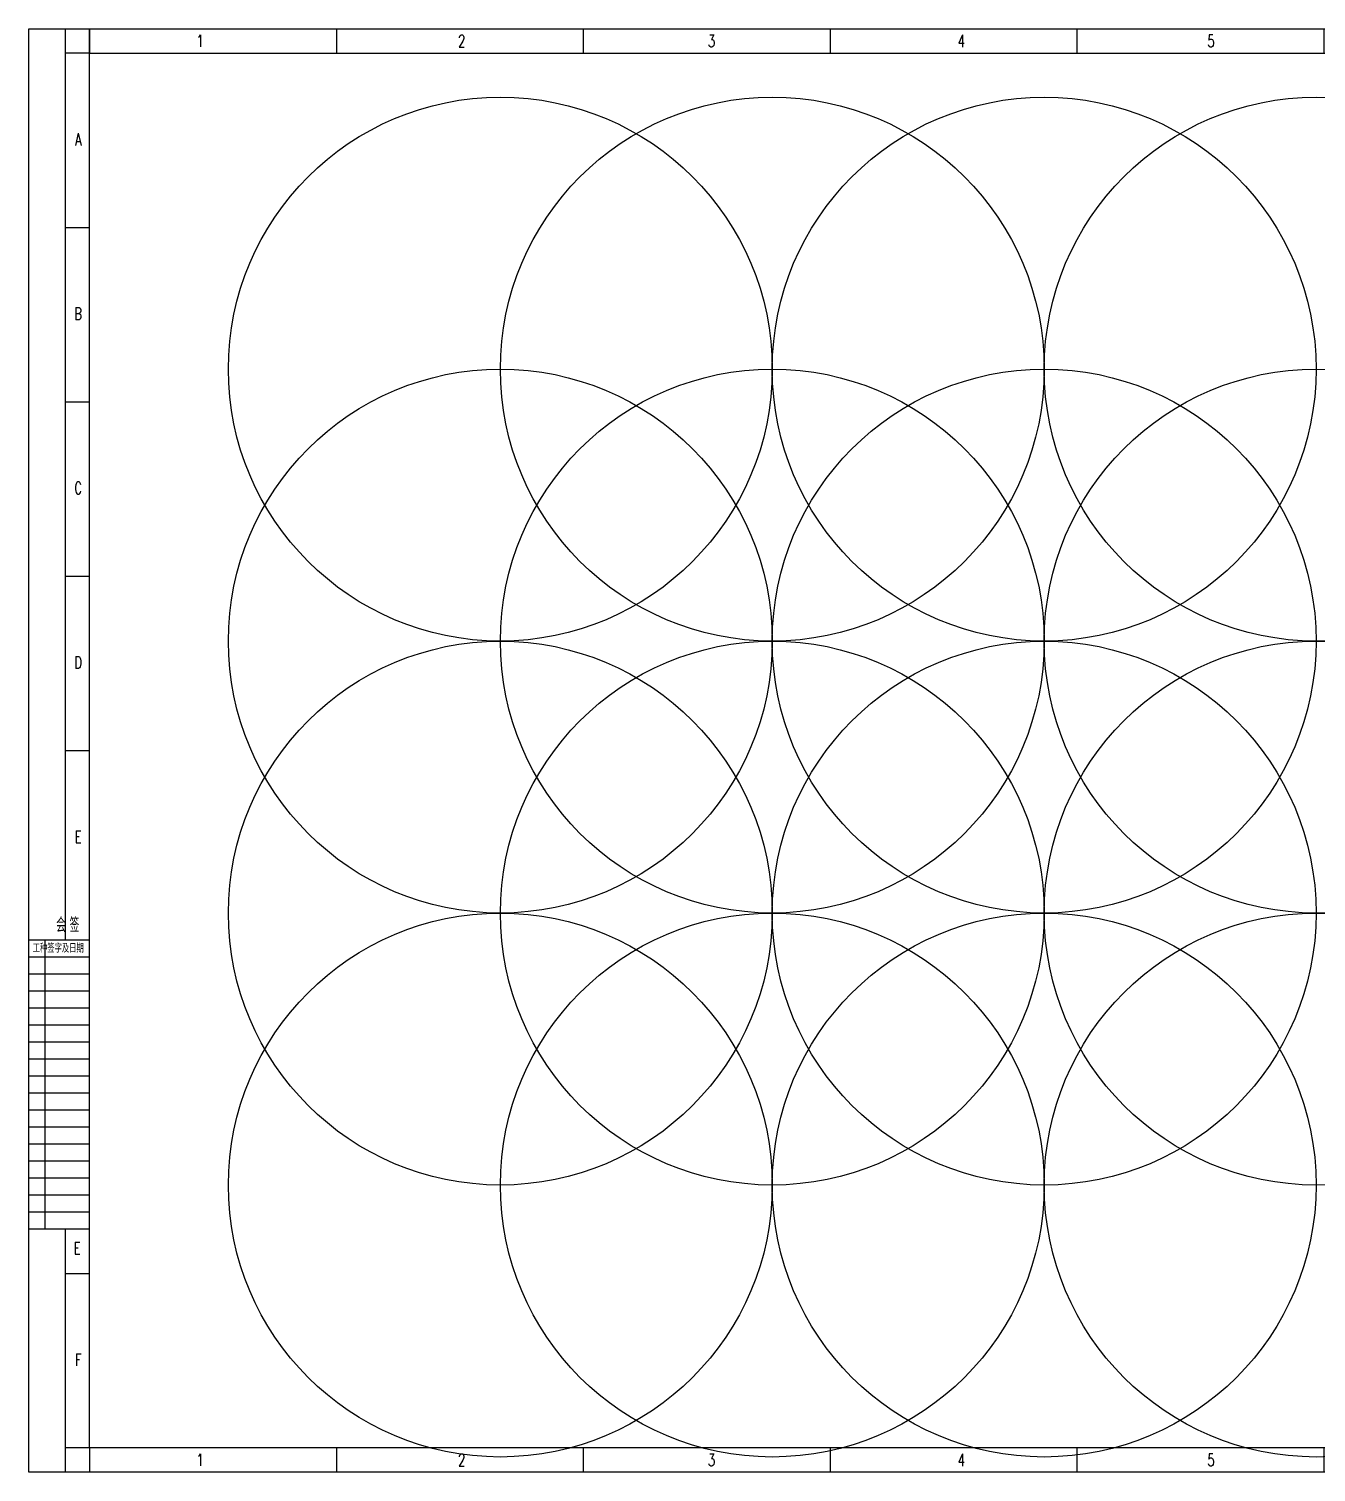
# Model space of a CAD drawing. Extents: x 8986 to 134227, y 7133 to 940687.
# Drawn here: x 8986 to 61973, y 592541 to 651941 of the extents above; entities that cross this region are included whole.
import ezdxf
from ezdxf.enums import TextEntityAlignment as Align

# ---------------------------------------------------------------- set-up
doc = ezdxf.new("R2010")
doc.units = 0
doc.linetypes.add('CONTINOUS', pattern=[0])
doc.layers.get('0').update_dxf_attribs({"linetype": 'CONTINUOUS'})
doc.layers.add('图框', color=4, linetype='CONTINOUS')
doc.styles.add('bine', font='binee.shx', dxfattribs={"width": 0.7, "bigfont": 'binec.shx'})
doc.styles.add('HZ', font='TXT.shx', dxfattribs={"width": 0.7, "bigfont": 'hz.shx'})

# ---------------------------------------------------------------- blocks, each defined once
blk = doc.blocks.new('*U53')
at = {"layer": '图框'}
blk.add_line((0, 500), (0, -500), dxfattribs=at)
blk = doc.blocks.new('*U54')
at = {"color": 0, "linetype": 'ByBlock', "lineweight": -2, "transparency": 16777216}
for p in [(0, 0), (10160, 0), (20320, 0), (30480, 0), (40640, 0), (50800, 0), (60960, 0), (71120, 0), (81280, 0), (91440, 0)]:
    blk.add_blockref('*U53', p, dxfattribs=at)
blk = doc.blocks.new('*U55')
at = {"layer": '图框'}
blk.add_line((0, 500), (0, -500), dxfattribs=at)
blk = doc.blocks.new('*U56')
at = {"color": 0, "linetype": 'ByBlock', "lineweight": -2, "transparency": 16777216}
for p in [(0, 0), (10160, 0), (20320, 0), (30480, 0), (40640, 0), (50800, 0), (60960, 0), (71120, 0), (81280, 0), (91440, 0)]:
    blk.add_blockref('*U55', p, dxfattribs=at)
blk = doc.blocks.new('会签')
at = {"color": 0}
for p, q in [((3629.69, -1305.73), (3604.69, -1305.73)), ((3611.37, -1424.73), (3611.37, -1305.73)), ((3629.69, -1312.73), (3604.69, -1312.73)), ((3629.69, -1319.73), (3604.69, -1319.73)), ((3629.69, -1326.73), (3604.69, -1326.73)), ((3629.69, -1333.73), (3604.69, -1333.73)), ((3629.69, -1340.73), (3604.69, -1340.73)), ((3629.69, -1347.73), (3604.69, -1347.73)), ((3629.69, -1354.73), (3604.69, -1354.73)), ((3629.69, -1361.73), (3604.69, -1361.73)), ((3629.69, -1368.73), (3604.69, -1368.73)), ((3629.69, -1375.73), (3604.69, -1375.73)), ((3629.69, -1382.73), (3604.69, -1382.73)), ((3629.69, -1389.73), (3604.69, -1389.73)), ((3629.69, -1396.73), (3604.69, -1396.73)), ((3629.69, -1403.73), (3604.69, -1403.73)), ((3629.69, -1410.73), (3604.69, -1410.73)), ((3629.69, -1417.73), (3604.69, -1417.73)), ((3629.69, -1424.73), (3604.69, -1424.73))]:
    blk.add_line(p, q, dxfattribs=at)
at = {"color": 0, "style": 'bine', "width": 0.7}
for s, height, p in [('会 签  ', 6, (3622.23, -1302.52)), ('工种签字及日期', 3.3, (3616.78, -1310.89))]:
    blk.add_text(s, height=height, dxfattribs=at).set_placement(p, align=Align.CENTER)

msp = doc.modelspace()

# ---------------------------------------------------------------- linework, layer by layer
for centre in [(28393, 637937), (39587, 637937), (50780, 637937), (61973, 637937), (28393, 626744), (39587, 626744), (50780, 626744), (61973, 626744), (28393, 615550), (39587, 615550), (50780, 615550), (61973, 615550), (28393, 604357), (39587, 604357), (50780, 604357), (61973, 604357)]:
    msp.add_circle(centre, 11193)
at = {"layer": '图框'}
for p, q in [((8988, 651941), (114088, 651941)), ((8988, 592541), (8988, 651941)), ((10488, 614441), (10488, 651941)), ((11488, 650941), (11488, 651941)), ((11488, 650941), (10488, 650941)), ((10488, 643766), (11488, 643766)), ((10488, 636591), (11488, 636591)), ((10488, 629416), (11488, 629416)), ((10488, 622241), (11488, 622241)), ((10488, 592541), (10488, 602544)), ((10488, 600716), (11488, 600716)), ((11488, 593541), (10488, 593541)), ((114088, 592541), (8988, 592541))]:
    msp.add_line(p, q, dxfattribs=at)
at = {"layer": '图框', "color": 1}
for p, q in [((11480, 593542), (11480, 650942)), ((11488, 650941), (113088, 650941)), ((113088, 593541), (11488, 593541))]:
    msp.add_line(p, q, dxfattribs=at)

# ---------------------------------------------------------------- block references
at = {"linetype": 'Continuous'}
for name, p in [('*U56', (11488, 651441)), ('*U54', (11488, 593041))]:
    msp.add_blockref(name, p, dxfattribs=at)
at = {"color": 0, "xscale": 100, "yscale": 100, "zscale": 100}
msp.add_blockref('会签', (-351482, 745015), dxfattribs=at)

# ---------------------------------------------------------------- texts
at = {"layer": '图框', "style": 'HZ', "width": 0.7}
for s, p in [('1', (16035, 651198)), ('2', (26806, 651191)), ('3', (37086, 651191)), ('4', (47367, 651191)), ('5', (57647, 651191)), ('A', (11020, 647142)), ('B', (11020, 639967)), ('C', (11020, 632792)), ('D', (11020, 625617)), ('E', (11020, 618442)), ('E', (10976, 601510)), ('F', (11020, 596917)), ('1', (16035, 592798)), ('2', (26806, 592791)), ('3', (37086, 592791)), ('4', (47367, 592791)), ('5', (57647, 592791))]:
    msp.add_text(s, height=500, dxfattribs=at).set_placement(p, align=Align.CENTER)

doc.saveas('drawing.dxf')
